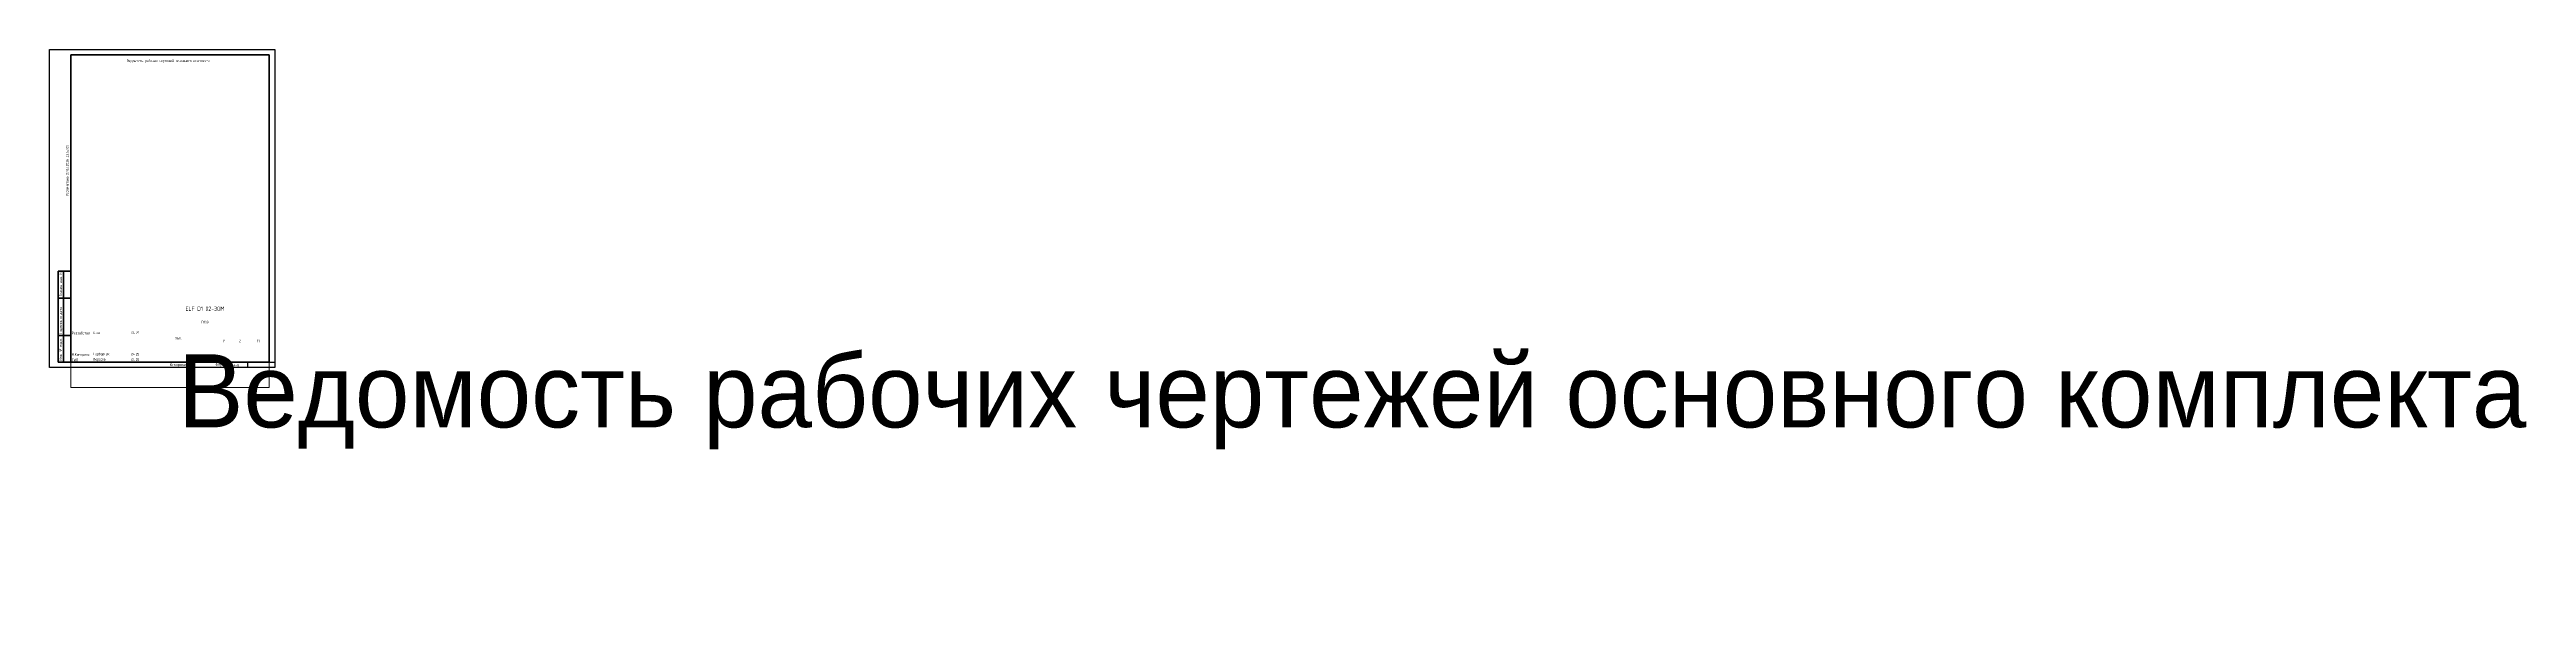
# Paper-space layout 'ВРЧ' of a CAD drawing. Header units: millimetres. Extents: x 0 to 2310, y -218 to 297.
# The model-space entities are those that its viewports show. They can reach past a viewport. Long polylines and large blocks are cut down to what shows.
import ezdxf
from ezdxf.enums import TextEntityAlignment as Align

# ---------------------------------------------------------------- set-up
doc = ezdxf.new("R2018")
doc.units = ezdxf.units.MM
doc.layers.add('0_UNC Defpoints ЭОМ', color=6, linetype='Continuous', plot=False)
doc.layers.add('0_Рамка', color=7, linetype='Continuous')
doc.styles.get("Standard").update_dxf_attribs({"font": 'arial.ttf'})
doc.styles.add('Unecom', font='GOST2304A_0.ttf', dxfattribs={"height": 2.5})
doc.styles.add('СПДС', font='isocpeur.ttf', dxfattribs={"width": 0.9, "height": 2.5})

# ---------------------------------------------------------------- blocks, each defined once
blk = doc.blocks.new('*U21')
at = {"lineweight": 60, "ltscale": 10}
for p, q in [((20, 292), (205, 292)), ((20, 5), (20, 292)), ((205, 292), (205, 5)), ((8, 90), (20, 90)), ((8, 5), (8, 90)), ((13, 90), (13, 5)), ((20, 90), (20, 5)), ((20, 90), (20, 5)), ((8, 65), (20, 65)), ((8, 30), (20, 30)), ((20, 5), (8, 5)), ((205, 5), (20, 5))]:
    blk.add_line(p, q, dxfattribs=at)
at = {"layer": '0_UNC Defpoints ЭОМ', "ltscale": 10}
blk.add_lwpolyline([(210, 0), (0, 0), (0, 297), (210, 297)], close=True, dxfattribs=at)
at = {"layer": '0_UNC Defpoints ЭОМ', "lineweight": 30}
blk.add_lwpolyline([(185, 5), (210, 5), (210, 0), (185, 0)], close=True, dxfattribs=at)
at = {"char_height": 2.5, "attachment_point": 4, "rotation": 90, "style": 'Unecom'}
for s, insert, width in [('{\\fGOST type A|b0|i1|c204|p34; }Взамен инв. №', (10.5, 65), 25), (' Подпись и дата', (10.5, 30), 35), (' Инв. № подл.', (10.5, 5), 24.419)]:
    blk.add_mtext(s, dxfattribs=dict(at, insert=insert, width=width))
at = {"style": 'Unecom'}
for s, insert, char_height, width, attachment_point, line_spacing_factor in [('ELF D1 02-ЭОМ', (145, 55), 4, 120, 5, 2), ('Разработал', (20.7, 32), 2.5, 20, 4, 2), ('Ким', (40.8, 32.5), 2.5, 19.921, 4, 2), ('04.25', (80, 32.5), 2.5, 10, 5, 2), ('ХБК', (120, 27.5), 2.5, 70, 5, 1.5), ('D100', (145, 42.5), 2.5, 115, 5, 1.5), ('Р', (162.5, 25), 2.5, 15, 5, 2), ('Н.Контроль', (20.7, 12), 2.5, 20, 4, 2), ('ГИП', (20.7, 7), 2.5, 20, 4, 2), ('Гарбарчук', (40.8, 12.5), 2.5, 19.921, 4, 2), ('Вересов', (40.8, 7.5), 2.5, 19.921, 4, 2), ('04.25', (80, 12.5), 2.5, 10, 5, 2), ('04.25', (80, 7.5), 2.5, 10, 5, 2)]:
    blk.add_mtext(s, dxfattribs=dict(at, insert=insert, char_height=char_height, width=width, attachment_point=attachment_point, line_spacing_factor=line_spacing_factor))
at = {"char_height": 2.5, "attachment_point": 4, "style": 'Unecom'}
for s, insert, width in [('Формат  ', (154.9, 2.6), 50), ('\\pi1; ', (250, -133.2), 20), ('\\pi1; ', (250, -133.2), 20), ('\\pxi0.4; ', (250, -133.2), 20), ('\\pi1; ', (512.5, -218.3), 20), ('\\pi1; ', (512.5, -218.3), 20), ('\\pxi0.4; ', (512.5, -218.3), 20)]:
    blk.add_mtext(s, dxfattribs=dict(at, insert=insert, width=width))
at = {"style": 'Unecom'}
blk.add_attdef('ЛИСТ_№', text='', height=2.5, dxfattribs=at).set_placement((177.5, 25), align=Align.MIDDLE_CENTER)
blk.add_attdef('КОЛ-ВО_ЛИСТОВ', text='', height=2.5, dxfattribs=at).set_placement((194.7, 23.7), align=Align.CENTER)
at = {"lineweight": 30, "flags": 104}
blk.add_attdef('ОПИСАНИЕ_ЛИСТА', text='', height=2.5, dxfattribs=at).set_placement((119.9, 12.5), align=Align.MIDDLE_CENTER)
at = {"style": 'Unecom', "flags": 8}
blk.add_attdef('ФОРМАТ_БУМАГИ', (169.4, 1.3), '', height=2.5, dxfattribs=at)
at = {"layer": '0_Рамка', "style": 'СПДС', "width": 0.8}
blk.add_text('Распечатано 27.03.2026 23:53:00', height=2.5, rotation=90, dxfattribs=at).set_placement((16.5, 160), align=Align.MIDDLE_LEFT)
at = {"layer": 'Defpoints', "insert": (120, 2.5), "char_height": 2.5, "width": 70, "attachment_point": 5, "style": 'Unecom'}
blk.add_mtext('Копировал', dxfattribs=at)

msp = doc.modelspace()

# ---------------------------------------------------------------- linework, layer by layer
at = {"layer": 'Defpoints', "color": 6}
msp.add_lwpolyline([(440, 292), (625, 292), (625, 5), (440, 5), (440, 292)], dxfattribs=at)

# ---------------------------------------------------------------- texts
at = {"color": 7, "lineweight": 0, "ltscale": 100, "insert": (530.9, 286.1), "char_height": 2.5, "width": 122.984, "attachment_point": 5, "style": 'Unecom'}
msp.add_mtext('{\\C0;Ведомость рабочих чертежей основного комплекта}', dxfattribs=at)

psp = doc.layouts.new('ВРЧ')

# ---------------------------------------------------------------- block references
at = {"ltscale": 100}
ref = psp.add_blockref('*U21', (0, 0), dxfattribs=at)
ref.add_attrib('ФОРМАТ_БУМАГИ', 'А4-в', (169.4, 1.3), dxfattribs={"height": 2.5, "style": 'Unecom'})
ref.add_attrib('КОЛ-ВО_ЛИСТОВ', '11', dxfattribs={"height": 2.5, "style": 'Unecom'}).set_placement((194.7, 23.7), align=Align.CENTER)
ref.add_attrib('ЛИСТ_№', '2', dxfattribs={"height": 2.5, "style": 'Unecom'}).set_placement((177.5, 25), align=Align.MIDDLE_CENTER)
lines = psp.add_mtext('Ведомость рабочих чертежей основного комплекта', dxfattribs={"insert": (119.9, 12.5), "char_height": 68.284, "attachment_point": 1})
ref.add_attrib('ОПИСАНИЕ_ЛИСТА', '', (119.9, 12.5), dxfattribs={"flags": 104}).embed_mtext(lines)

# ---------------------------------------------------------------- viewports
at = {"layer": 'Defpoints', "color": 6}
psp.add_viewport(center=(112.5, 136.7), size=(185, 310.5), view_center_point=(532.5, 136.7), view_height=310.5, dxfattribs=at)

doc.saveas('drawing.dxf')
